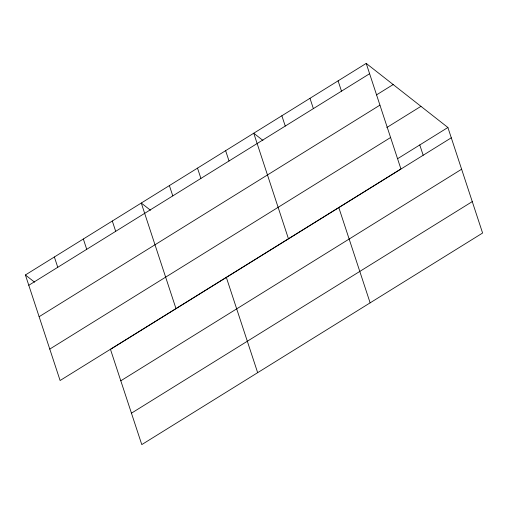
<?xml version="1.0" encoding="UTF-8"?>
<svg xmlns="http://www.w3.org/2000/svg" width="508" height="508" viewBox="0 0 508 508"><rect width="100%" height="100%" fill="white"/><g stroke="black" fill="none" stroke-linecap="round" stroke-linejoin="round"><path stroke-width="0.76" d="M366.217 63.398L400.92 168.942L60.103 380.511L25.4 274.968L366.217 63.398L447.897 127.489L482.6 233.032L141.783 444.602L110.471 349.371L451.288 137.808M28.791 285.28L369.608 73.711M376.434 94.939L393.173 84.55M39.122 316.706L379.94 105.137M386.804 127.533L420.942 106.343M49.765 349.085L390.589 137.516M397.688 158.661L447.897 127.489M120.802 380.797L461.62 169.227M131.451 413.175L472.269 201.606M262.934 140.43L253.746 133.217L288.449 238.76M150.47 210.242L141.275 203.035L175.978 308.578M25.4 274.968L34.588 282.175M419.779 144.945L423.17 155.257M338.099 80.855L341.49 91.167M309.982 98.311L313.373 108.623M338.823 207.62L370.129 302.851M281.864 115.761L285.255 126.079M225.628 150.673L229.019 160.985M197.51 168.129L200.901 178.441M226.352 277.438L257.658 372.669M169.393 185.579L172.784 195.891M112.306 221.018L115.697 231.331M83.337 239.001L86.728 249.314M54.369 256.984L57.76 267.297"/></g></svg>
